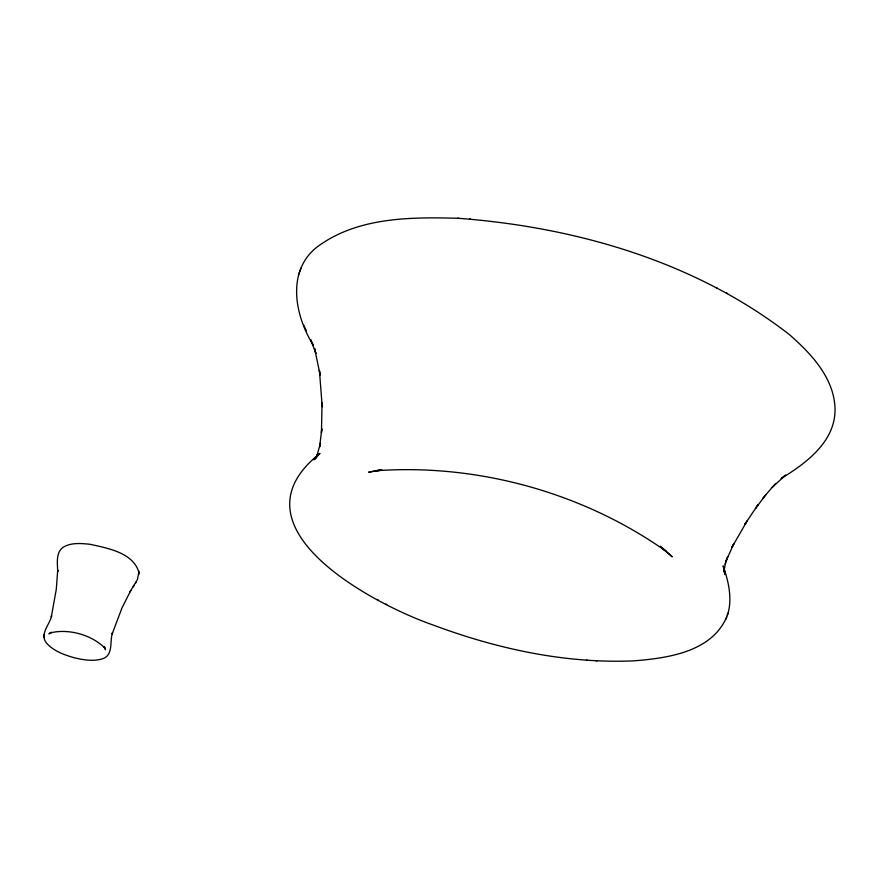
<?xml version="1.0" encoding="UTF-8"?>
<svg xmlns="http://www.w3.org/2000/svg" width="879" height="879" viewBox="0 0 879 879"><rect width="100%" height="100%" fill="white"/><g stroke="black" fill="none" stroke-linecap="round" stroke-linejoin="round"><path stroke-width="1.32" d="M138.97 571.295L137.454 579.547L129.96 591.809L130.762 590.523L122.038 607.796L112.171 633.913L112.523 632.726C109.512 641.055 113.633 654.47 103.173 658.591C93.822 661.711 83.648 659.975 74.297 657.778C64.112 654.855 53.289 650.987 46.202 642.703C39.522 633.704 49.949 624.431 51.641 615.696L51.301 616.871L56.289 589.391L57.717 570.075L57.684 571.592C57.553 563.692 55.597 553.254 62.684 547.551C70.628 542.365 80.824 543.376 89.801 544.244C107.37 548.089 133.586 552.671 138.959 572.668M138.926 574.328L138.948 572.943M43.95 637.517L43.994 634.781M724.142 571.493L724.373 568.856L724.428 571.449M724.142 571.636L724.604 566.933M458.783 218.322C410.779 216.948 357.039 216.97 316.89 247.175C286.125 271.424 294.97 315.891 313.166 345.007L310.573 339.569L315.935 353.457L314.605 348.48L320.132 375.058L319.418 370.433L322.208 406.768L322.044 402.505L321.461 432.809L321.802 428.809L319.626 446.906L320.461 443.093L316.55 457.212L317.879 453.531L315.352 458.871L317.165 455.311L313.825 459.849L319.967 453.454C226.848 526.818 372.905 604.104 433.127 625.024C496.899 648.856 565.087 663.722 633.429 660.876C667.084 658.25 711.583 652.24 726.647 617.036M723.769 570.757L726.065 560.286M725.801 619.354C733.493 602.181 728.966 582.854 723.164 565.878L724.977 574.492L724.34 569.922L724.439 572.668M725.23 564.098L727.691 556.638L726.373 560.319L733.822 543.694L731.976 547.276L747.073 521.016L744.667 524.565L757.962 504.821L755.49 508.469L765.752 494.877M301.047 267.963L298.464 275.116M727.219 615.41L728.065 613.092M133.179 586.919L134.026 585.568M135.663 582.942L136.531 581.535M762.675 498.448L775.333 483.769M772.169 487.438L785.606 475.067L781.167 478.506C806.076 463.244 835.314 441.774 835.05 409.262C834.402 378.234 811.273 353.688 789.232 334.47C695.135 261.47 575.196 226.936 457.673 218.256M50.63 632.451L48.938 633.88L51.564 632.408L50.575 632.825C68.716 628.463 91.493 634.748 104.711 647.922L104.074 647.054L105.546 649.702L104.469 646.548M380.574 469.76L368.664 472.177L381.98 470.078L376.937 470.683C478.176 463.629 583.184 492.712 666.095 551.298L662.052 548.166L672.27 556.825L660.514 546.156M469.573 218.992L470.584 219.058M586.381 660.195L587.392 660.25M595.973 660.788L597.083 660.854M716.165 287.532L717.077 288.004M726.603 292.993L727.603 293.52M377.311 599.577L378.3 600.104M385.881 604.071L386.793 604.543M303.716 325.065L306.408 330.735"/></g></svg>
